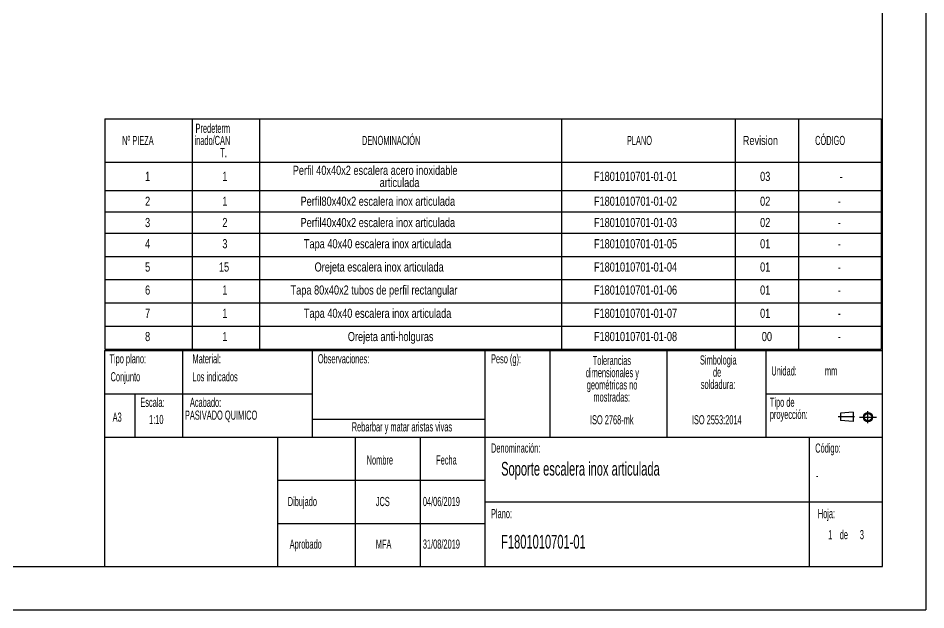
# Model space of a CAD drawing. Extents: x 0 to 4200, y 0 to 2970.
# Drawn here: x 2100 to 4200, y 0 to 1370 of the extents above; entities that cross this region are included whole.
import ezdxf

# ---------------------------------------------------------------- set-up
doc = ezdxf.new("R2010")
doc.units = 0
doc.header["$LTSCALE"] = 10
doc.linetypes.add('CENTERX2', pattern=[20.32, 12.7, -2.54, 2.54, -2.54])
doc.layers.get('0').update_dxf_attribs({"linetype": 'CONTINUOUS'})
doc.layers.add('FORMATO', color=7, linetype='CONTINUOUS')
doc.layers.add('SLD-0', color=179, linetype='CONTINUOUS')
doc.styles.add('SLDTEXTSTYLE0', font='TXT', dxfattribs={"width": 0.75})
doc.styles.add('SLDTEXTSTYLE1', font='TXT', dxfattribs={"width": 0.605})

# ---------------------------------------------------------------- blocks, each defined once
blk = doc.blocks.new('BLOQUE3')
at = {"color": 7, "linetype": 'CENTERX2'}
for p, q in [((3979.2, 1300.6), (3948, 1300.6)), ((3988.8, 1300.2), (4021.6, 1300.2)), ((4005.2, 1288.5), (4005.2, 1311.9))]:
    blk.add_line(p, q, dxfattribs=at)
at = {"color": 7, "linetype": 'CONTINUOUS'}
for p, q in [((3976.8, 1309.5), (3952.3, 1307.7)), ((3952.3, 1307.7), (3952.3, 1293.4)), ((3976.8, 1309.5), (3976.8, 1291.6)), ((3976.8, 1291.6), (3952.3, 1293.4))]:
    blk.add_line(p, q, dxfattribs=at)
for radius in [8.92, 7.13]:
    blk.add_circle((4005.2, 1300.2), radius, dxfattribs=at)
blk = doc.blocks.new('SW_NOTE_0_1')
at = {"layer": 'SLD-0', "color": 0, "attachment_point": 2, "style": 'SLDTEXTSTYLE1'}
for s, insert, char_height in [('Tolerancias', (74.1, 27.3), 21.167), ('dimensionales y', (75.4, -0.9), 21.167), ('geométricas no', (74.6, -29.2), 21.167), ('mostradas:', (73.8, -57.4), 21.17)]:
    blk.add_mtext(s, dxfattribs=dict(at, insert=insert, char_height=char_height))
blk = doc.blocks.new('SW_NOTE_0_2')
at = {"layer": 'SLD-0', "color": 0, "attachment_point": 1, "style": 'SLDTEXTSTYLE1'}
for s, insert, char_height in [('Tipo de', (0, 27.3), 21.17), ('proyección:', (0, -0.9), 21.167)]:
    blk.add_mtext(s, dxfattribs=dict(at, insert=insert, char_height=char_height))
blk = doc.blocks.new('SW_NOTE_0_3')
at = {"layer": 'SLD-0', "color": 0, "char_height": 21.17, "attachment_point": 2, "style": 'SLDTEXTSTYLE1'}
for s, insert in [('Simbologia', (71.1, 27.3)), ('de', (68.4, -0.9)), ('soldadura:', (70.6, -29.2))]:
    blk.add_mtext(s, dxfattribs=dict(at, insert=insert))
blk = doc.blocks.new('SW_TABLEANNOTATION_0')
at = {"layer": 'FORMATO', "color": 0}
for p, q in [((0, 0), (0, -100.8)), ((0, 0), (201.7, 0)), ((201.7, 0), (201.7, -100.8)), ((201.7, 0), (357.5, 0)), ((357.5, 0), (357.5, -100.8)), ((357.5, 0), (1056.1, 0)), ((1056.1, 0), (1056.1, -100.8)), ((1056.1, 0), (1458.4, 0)), ((1458.4, 0), (1458.4, -100.8)), ((1458.4, 0), (1604.7, 0)), ((1604.7, 0), (1604.7, -100.8)), ((1604.7, 0), (1796.2, 0)), ((1796.2, 0), (1796.2, -100.8)), ((0, -100.8), (201.7, -100.8)), ((0, -100.8), (0, -166.4)), ((201.7, -100.8), (357.5, -100.8)), ((201.7, -100.8), (201.7, -166.4)), ((357.5, -100.8), (1056.1, -100.8)), ((357.5, -100.8), (357.5, -166.4)), ((1056.1, -100.8), (1458.4, -100.8)), ((1056.1, -100.8), (1056.1, -166.4)), ((1458.4, -100.8), (1604.7, -100.8)), ((1458.4, -100.8), (1458.4, -166.4)), ((1604.7, -100.8), (1796.2, -100.8)), ((1604.7, -100.8), (1604.7, -166.4)), ((1796.2, -100.8), (1796.2, -166.4)), ((0, -166.4), (0, -215.7)), ((0, -166.4), (201.7, -166.4)), ((201.7, -166.4), (201.7, -215.7)), ((201.7, -166.4), (357.5, -166.4)), ((357.5, -166.4), (357.5, -215.7)), ((357.5, -166.4), (1056.1, -166.4)), ((1056.1, -166.4), (1056.1, -215.7)), ((1056.1, -166.4), (1458.4, -166.4)), ((1458.4, -166.4), (1458.4, -215.7)), ((1458.4, -166.4), (1604.7, -166.4)), ((1604.7, -166.4), (1604.7, -215.7)), ((1604.7, -166.4), (1796.2, -166.4)), ((1796.2, -166.4), (1796.2, -215.7)), ((0, -215.7), (0, -265)), ((0, -215.7), (201.7, -215.7)), ((201.7, -215.7), (201.7, -265)), ((201.7, -215.7), (357.5, -215.7)), ((357.5, -215.7), (357.5, -265)), ((357.5, -215.7), (1056.1, -215.7)), ((1056.1, -215.7), (1056.1, -265)), ((1056.1, -215.7), (1458.4, -215.7)), ((1458.4, -215.7), (1458.4, -265)), ((1458.4, -215.7), (1604.7, -215.7)), ((1604.7, -215.7), (1604.7, -265)), ((1604.7, -215.7), (1796.2, -215.7)), ((1796.2, -215.7), (1796.2, -265)), ((0, -265), (0, -319.2)), ((0, -265), (201.7, -265)), ((201.7, -265), (201.7, -319.2)), ((201.7, -265), (357.5, -265)), ((357.5, -265), (357.5, -319.2)), ((357.5, -265), (1056.1, -265)), ((1056.1, -265), (1056.1, -319.2)), ((1056.1, -265), (1458.4, -265)), ((1458.4, -265), (1458.4, -319.2)), ((1458.4, -265), (1604.7, -265)), ((1604.7, -265), (1604.7, -319.2)), ((1604.7, -265), (1796.2, -265)), ((1796.2, -265), (1796.2, -319.2)), ((0, -319.2), (0, -372.6)), ((0, -319.2), (201.7, -319.2)), ((201.7, -319.2), (201.7, -372.6)), ((201.7, -319.2), (357.5, -319.2)), ((357.5, -319.2), (357.5, -372.6)), ((357.5, -319.2), (1056.1, -319.2)), ((1056.1, -319.2), (1056.1, -372.6)), ((1056.1, -319.2), (1458.4, -319.2)), ((1458.4, -319.2), (1458.4, -372.6)), ((1458.4, -319.2), (1604.7, -319.2)), ((1604.7, -319.2), (1604.7, -372.6)), ((1604.7, -319.2), (1796.2, -319.2)), ((1796.2, -319.2), (1796.2, -372.6)), ((0, -372.6), (0, -426)), ((0, -372.6), (201.7, -372.6)), ((201.7, -372.6), (201.7, -426)), ((201.7, -372.6), (357.5, -372.6)), ((357.5, -372.6), (357.5, -426)), ((357.5, -372.6), (1056.1, -372.6)), ((1056.1, -372.6), (1056.1, -426)), ((1056.1, -372.6), (1458.4, -372.6)), ((1458.4, -372.6), (1458.4, -426)), ((1458.4, -372.6), (1604.7, -372.6)), ((1604.7, -372.6), (1604.7, -426)), ((1604.7, -372.6), (1796.2, -372.6)), ((1796.2, -372.6), (1796.2, -426)), ((0, -426), (0, -480.2)), ((0, -426), (201.7, -426)), ((201.7, -426), (201.7, -480.2)), ((201.7, -426), (357.5, -426)), ((357.5, -426), (357.5, -480.2)), ((357.5, -426), (1056.1, -426)), ((1056.1, -426), (1056.1, -480.2)), ((1056.1, -426), (1458.4, -426)), ((1458.4, -426), (1458.4, -480.2)), ((1458.4, -426), (1604.7, -426)), ((1604.7, -426), (1604.7, -480.2)), ((1604.7, -426), (1796.2, -426)), ((1796.2, -426), (1796.2, -480.2)), ((0, -480.2), (0, -533.6)), ((0, -480.2), (201.7, -480.2)), ((201.7, -480.2), (201.7, -533.6)), ((201.7, -480.2), (357.5, -480.2)), ((357.5, -480.2), (357.5, -533.6)), ((357.5, -480.2), (1056.1, -480.2)), ((1056.1, -480.2), (1056.1, -533.6)), ((1056.1, -480.2), (1458.4, -480.2)), ((1458.4, -480.2), (1458.4, -533.6)), ((1458.4, -480.2), (1604.7, -480.2)), ((1604.7, -480.2), (1604.7, -533.6)), ((1604.7, -480.2), (1796.2, -480.2)), ((1796.2, -480.2), (1796.2, -533.6)), ((0, -533.6), (201.7, -533.6)), ((201.7, -533.6), (357.5, -533.6)), ((357.5, -533.6), (1056.1, -533.6)), ((1056.1, -533.6), (1458.4, -533.6)), ((1458.4, -533.6), (1604.7, -533.6)), ((1604.7, -533.6), (1796.2, -533.6))]:
    blk.add_line(p, q, dxfattribs=at)
at = {"layer": 'FORMATO', "color": 0, "attachment_point": 1}
for s, insert, char_height, style in [('Predeterm', (209.8, -11.6), 21.17, 'SLDTEXTSTYLE1'), ('Nº PIEZA', (40, -39.8), 21.17, 'SLDTEXTSTYLE1'), ('inado/CAN', (207.4, -39.8), 21.17, 'SLDTEXTSTYLE1'), ('DENOMINACIÓN', (594.7, -39.8), 21.167, 'SLDTEXTSTYLE1'), ('PLANO', (1207.8, -39.8), 21.17, 'SLDTEXTSTYLE1'), ('Revision', (1475.9, -39.8), 21.17, 'SLDTEXTSTYLE0'), ('CÓDIGO', (1643.2, -39.8), 21.17, 'SLDTEXTSTYLE1'), ('T.', (267, -68.1), 21.17, 'SLDTEXTSTYLE1'), ('1', (93, -123), 21.2, 'SLDTEXTSTYLE0'), ('1', (271.8, -123), 21.2, 'SLDTEXTSTYLE0'), ('Perfil 40x40x2 escalera acero inoxidable', (434.7, -108.9), 21.167, 'SLDTEXTSTYLE0'), ('F1801010701-01-01', (1131.5, -123), 21.167, 'SLDTEXTSTYLE0'), ('03', (1515.9, -123), 21.17, 'SLDTEXTSTYLE0'), ('articulada', (635.8, -137.1), 21.17, 'SLDTEXTSTYLE0'), ('-', (1699.8, -123), 21.2, 'SLDTEXTSTYLE0'), ('2', (93, -180.5), 21.2, 'SLDTEXTSTYLE0'), ('1', (271.8, -180.5), 21.2, 'SLDTEXTSTYLE0'), ('Perfil80x40x2 escalera inox articulada', (452.8, -180.5), 21.167, 'SLDTEXTSTYLE0'), ('F1801010701-01-02', (1131.5, -180.5), 21.167, 'SLDTEXTSTYLE0'), ('02', (1515.9, -180.5), 21.17, 'SLDTEXTSTYLE0'), ('-', (1695.7, -180.5), 21.2, 'SLDTEXTSTYLE0'), ('3', (93, -229.8), 21.2, 'SLDTEXTSTYLE0'), ('2', (271.8, -229.8), 21.2, 'SLDTEXTSTYLE0'), ('Perfil40x40x2 escalera inox articulada', (452.8, -229.8), 21.167, 'SLDTEXTSTYLE0'), ('F1801010701-01-03', (1131.5, -229.8), 21.167, 'SLDTEXTSTYLE0'), ('02', (1515.9, -229.8), 21.17, 'SLDTEXTSTYLE0'), ('-', (1695.7, -229.8), 21.2, 'SLDTEXTSTYLE0'), ('4', (93, -278.9), 21.2, 'SLDTEXTSTYLE0'), ('3', (271.8, -278.9), 21.2, 'SLDTEXTSTYLE0'), ('Tapa 40x40 escalera inox articulada', (460.5, -278.9), 21.167, 'SLDTEXTSTYLE0'), ('F1801010701-01-05', (1131.5, -278.9), 21.167, 'SLDTEXTSTYLE0'), ('01', (1515.9, -278.9), 21.17, 'SLDTEXTSTYLE0'), ('-', (1695.7, -278.9), 21.2, 'SLDTEXTSTYLE0'), ('5', (93, -332.7), 21.2, 'SLDTEXTSTYLE0'), ('15', (263.9, -332.7), 21.17, 'SLDTEXTSTYLE0'), ('Orejeta escalera inox articulada', (485.2, -332.7), 21.167, 'SLDTEXTSTYLE0'), ('F1801010701-01-04', (1131.5, -332.7), 21.167, 'SLDTEXTSTYLE0'), ('01', (1515.9, -332.7), 21.17, 'SLDTEXTSTYLE0'), ('-', (1695.7, -332.7), 21.2, 'SLDTEXTSTYLE0'), ('6', (93, -386.1), 21.2, 'SLDTEXTSTYLE0'), ('1', (271.8, -386.1), 21.2, 'SLDTEXTSTYLE0'), ('Tapa 80x40x2 tubos de perfil rectangular', (429.7, -386.1), 21.167, 'SLDTEXTSTYLE0'), ('F1801010701-01-06', (1131.5, -386.1), 21.167, 'SLDTEXTSTYLE0'), ('01', (1515.9, -386.1), 21.17, 'SLDTEXTSTYLE0'), ('-', (1695.7, -386.1), 21.2, 'SLDTEXTSTYLE0'), ('7', (93, -439.9), 21.2, 'SLDTEXTSTYLE0'), ('1', (271.8, -439.9), 21.2, 'SLDTEXTSTYLE0'), ('Tapa 40x40 escalera inox articulada', (460.5, -439.9), 21.167, 'SLDTEXTSTYLE0'), ('F1801010701-01-07', (1131.5, -439.9), 21.167, 'SLDTEXTSTYLE0'), ('01', (1515.9, -439.9), 21.17, 'SLDTEXTSTYLE0'), ('-', (1695.7, -439.9), 21.2, 'SLDTEXTSTYLE0'), ('8', (93, -493.7), 21.2, 'SLDTEXTSTYLE0'), ('1', (271.8, -493.7), 21.2, 'SLDTEXTSTYLE0'), ('Orejeta anti-holguras', (562.1, -493.7), 21.167, 'SLDTEXTSTYLE0'), ('F1801010701-01-08', (1131.5, -493.7), 21.167, 'SLDTEXTSTYLE0'), ('00', (1519.9, -493.7), 21.17, 'SLDTEXTSTYLE0'), ('-', (1695.7, -493.7), 21.2, 'SLDTEXTSTYLE0')]:
    blk.add_mtext(s, dxfattribs=dict(at, insert=insert, char_height=char_height, style=style))

msp = doc.modelspace()

# ---------------------------------------------------------------- linework, layer by layer
at = {"color": 7, "linetype": 'CONTINUOUS'}
for p, q in [((4200, 2970), (4200, 0)), ((4100, 100), (4100, 2870)), ((2300, 600), (4100, 600)), ((2300, 600), (2300, 100)), ((200, 100), (4100, 100)), ((75.3, 0), (4200, 0))]:
    msp.add_line(p, q, dxfattribs=at)
at = {"layer": 'SLD-0'}
for p, q in [((2480, 600), (2480, 400)), ((2780, 600), (2780, 400)), ((3180, 600), (3180, 400)), ((3330, 600), (3330, 400)), ((3600.8, 600), (3600.8, 400)), ((3830, 600), (3830, 400)), ((2300, 500), (2480, 500)), ((2370, 500), (2370, 400)), ((2480, 500), (2780, 500)), ((3830, 500), (4100, 500)), ((2780, 441.6), (3180, 441.6)), ((2300, 400), (4100, 400)), ((2700, 400), (2700, 100)), ((2880, 400), (2880, 100)), ((3030, 400), (3030, 100)), ((3180, 400), (3180, 100)), ((3930, 400), (3930, 100)), ((2700, 300), (3180, 300)), ((3180, 250), (3930, 250)), ((3930, 250), (4100, 250)), ((2700, 200), (3180, 200))]:
    msp.add_line(p, q, dxfattribs=at)

# ---------------------------------------------------------------- block references
at = {"color": 7, "linetype": 'CONTINUOUS', "xscale": 1.2, "yscale": 1.2, "zscale": 1.2}
msp.add_blockref('BLOQUE3', (-740.1, -1114.1), dxfattribs=at)
at = {"layer": 'FORMATO'}
msp.add_blockref('SW_TABLEANNOTATION_0', (2300.6, 1137), dxfattribs=at)
at = {"layer": 'SLD-0'}
for name, p in [('SW_NOTE_0_1', (3399.5, 560.6)), ('SW_NOTE_0_3', (3648.7, 561.7)), ('SW_NOTE_0_2', (3839.1, 463.9))]:
    msp.add_blockref(name, p, dxfattribs=at)

# ---------------------------------------------------------------- texts
at = {"layer": 'SLD-0', "style": 'SLDTEXTSTYLE1'}
for s, insert, char_height, attachment_point in [('Tipo plano:', (2311.3, 591.8), 21.167, 1), ('Material:', (2503.3, 591.8), 21.17, 1), ('Observaciones:', (2793.4, 591.8), 21.167, 1), ('Peso (g):', (3194, 591.8), 21.17, 1), ('Conjunto', (2313.8, 550.2), 21.17, 1), ('Los indicados', (2503.3, 550.2), 21.167, 1), ('Unidad:', (3842.5, 563.7), 21.17, 1), ('mm', (3966.6, 563.7), 21.17, 1), ('Escala:', (2382.6, 491), 21.17, 1), ('Acabado:', (2497.4, 491), 21.17, 1), ('A3', (2318.6, 456.7), 21.17, 1), ('1:10', (2402.9, 451.3), 21.17, 1), ('PASIVADO QUIMICO', (2485.9, 461.3), 21.167, 1), ('ISO 2768-mk', (3473.4, 450.6), 21.167, 2), ('ISO 2553:2014', (3716.3, 450.6), 21.167, 2), ('Rebarbar y matar aristas vivas', (2987.9, 434.2), 21.167, 2), ('Denominación:', (3194, 385.1), 21.167, 1), ('Código:', (3944, 385.1), 21.17, 1), ('Nombre', (2906.4, 357.5), 21.17, 1), ('Fecha', (3067.1, 357.5), 21.17, 1), ('Soporte escalera inox articulada', (3217.4, 342.5), 31.75, 1), ('-', (3945.9, 321.9), 21.2, 1), ('Dibujado', (2723.7, 261.4), 21.17, 1), ('JCS', (2927.4, 261.4), 21.17, 1), ('04/06/2019', (3036.3, 261.4), 21.17, 1), ('Plano:', (3194, 233.4), 21.17, 1), ('Hoja:', (3950.1, 233.4), 21.17, 1), ('F1801010701-01', (3217.4, 173.5), 31.75, 1), ('1', (3974.1, 184.7), 21.2, 1), ('1', (3974.1, 184.7), 21.2, 1), ('de', (4000.8, 184.7), 21.17, 1), ('de', (4000.8, 184.7), 21.17, 1), ('3', (4047.3, 184.7), 21.2, 1), ('3', (4047.3, 184.7), 21.2, 1), ('Aprobado', (2728.2, 162.8), 21.17, 1), ('MFA', (2927.4, 162.8), 21.17, 1), ('31/08/2019', (3036.3, 162.8), 21.17, 1)]:
    msp.add_mtext(s, dxfattribs=dict(at, insert=insert, char_height=char_height, attachment_point=attachment_point))

doc.saveas('drawing.dxf')
